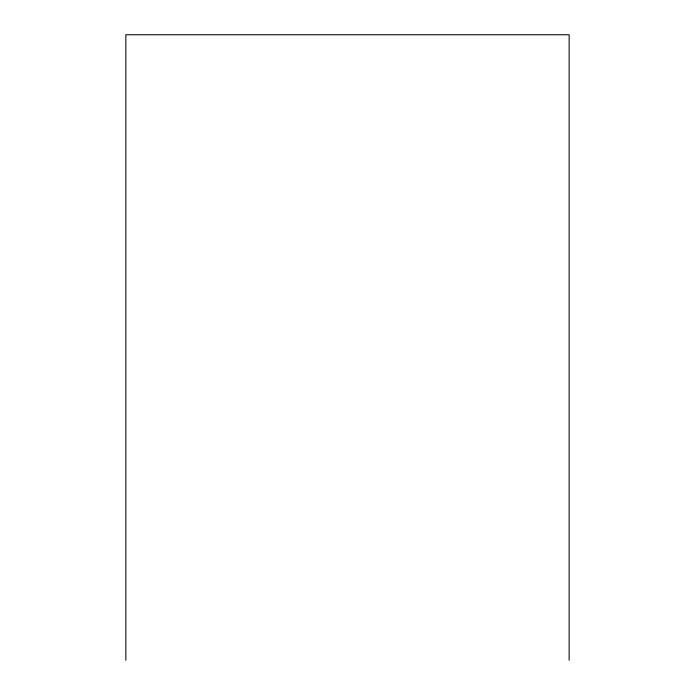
<?xml version="1.0" encoding="UTF-8"?>
<svg xmlns="http://www.w3.org/2000/svg" width="695" height="695" viewBox="0 0 695 695"><rect width="100%" height="100%" fill="white"/><g stroke="black" fill="none" stroke-linecap="round" stroke-linejoin="round"><path stroke-width="1.04" d="M569.144 660.25L569.144 34.75L125.856 34.75L125.856 660.25"/></g></svg>
